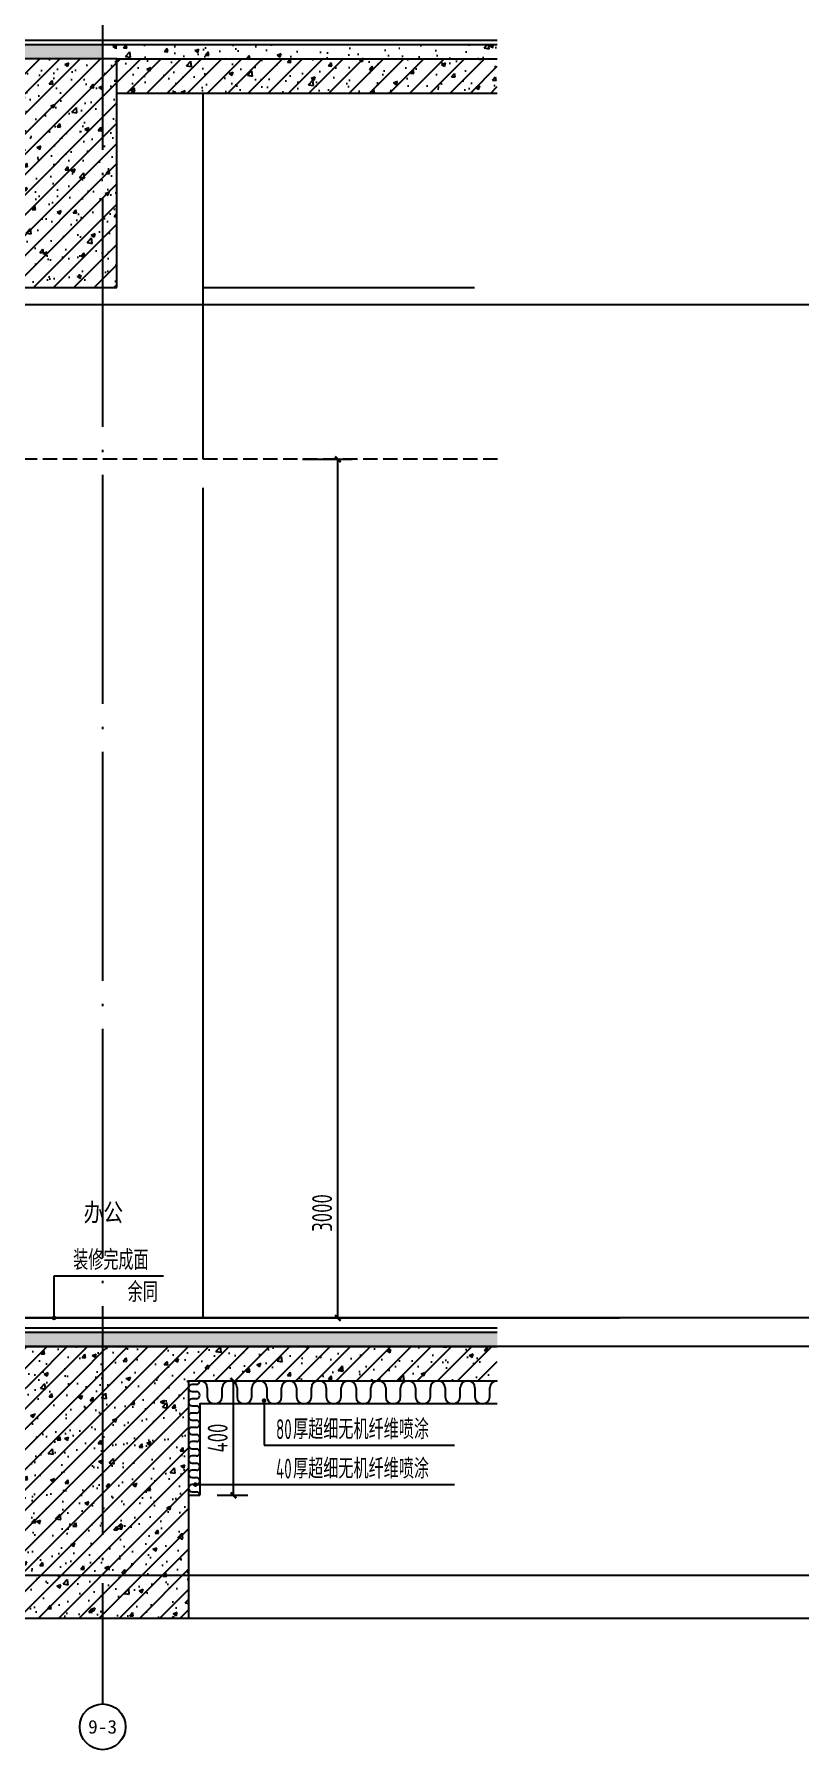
# Model space of a CAD drawing. Extents: x 198753 to 882193, y -399300 to 132460.
# Drawn here: x 387138 to 389814, y -1509 to 4485 of the extents above; entities that cross this region are included whole.
import ezdxf
from ezdxf.enums import TextEntityAlignment as Align

# ---------------------------------------------------------------- set-up
doc = ezdxf.new("R2010")
doc.units = 0
doc.header["$LTSCALE"] = 1000
doc.header["$MEASUREMENT"] = 0
doc.linetypes.add('DASH', pattern=[0.35, 0.25, -0.1])
doc.linetypes.add('DOTE', pattern=[2.42, 2, -0.2, 0.02, -0.2])
for name, color, linetype in [('01-标注_尺寸', 124, 'Continuous'), ('01-标注_符号', 200, 'Continuous'), ('01-标注_轴线坐标', 132, 'Continuous'), ('02-TEXT_标注', 130, 'Continuous'), ('02-TEXT_轴号', 7, 'Continuous'), ('05-填充_天正', 26, 'Continuous'), ('A-0-房间名称', 7, 'Continuous'), ('A-STR-面层', 191, 'Continuous'), ('A-SUR_保温', 222, 'Continuous'), ('A-SUR_面层', 191, 'Continuous'), ('A-TECH_结构', 21, 'Continuous'), ('A_AXIS-轴线', 36, 'DOTE'), ('A_STR-砼墙', 51, 'Continuous'), ('A_STR-砼柱', 51, 'Continuous'), ('AXIS_TEXT', 7, 'Continuous')]:
    doc.layers.add(name, color=color, linetype=linetype)
doc.layers.add('04-不打印_辅助线', color=165, linetype='Continuous', plot=False)
doc.styles.add('_TCH_AXIS', font='STXIHEI.TTF', dxfattribs={"width": 0.75})
doc.styles.add('_TCH_DIM', font='ROS1', dxfattribs={"width": 0.8, "bigfont": 'JD'})
doc.styles.add('_TCH_DIM_T3', font='ROS1', dxfattribs={"width": 0.8, "bigfont": 'JD'})
doc.styles.add('_TCH_SPACE', font='STXIHEI.TTF', dxfattribs={"width": 0.75, "height": 5})
doc.styles.add('COMPLEX', font='COMPLEX')
doc.dimstyles.new('_TCH_ARCH&&20', dxfattribs={"dimtxt": 70, "dimasz": 20, "dimexe": 50, "dimexo": 60, "dimgap": 20, "dimtad": 1, "dimdec": 0, "dimzin": 0, "dimdsep": 46, "dimtxsty": '_TCH_DIM_T3', "dimblk": 'ARCHTICK', "dimcen": 0.09, "dimclrt": 4, "dimazin": 2, "dimtfac": 1, "dimtdec": 0, "dimtix": 1, "dimtmove": 2, "dimatfit": 3, "dimfxl": 0, "dimtolj": 1, "dimtzin": 0, "dimarcsym": 0})
pattern_1 = [(45, (0, 0), (-35.355339, 35.355339), []), (50, (0, 0), (143.452037, -12.550427), [15, -165]), (355, (0, 0), (-27.750267, 150.438427), [12, -132]), (100.4514, (11.95, -1.05), (115.701876, 137.88791), [12.74804, -140.22842]), (46.1842, (0, 40), (213.44821, -33.1038), [22.5, -247.5]), (96.6356, (17.79, 37.24), (186.93254, 194.82357), [19.12206, -210.3426]), (351.1842, (0, 40), (186.93239, 194.82372), [18, -198]), (21, (20, 30), (119.38141, -80.523778), [15, -165]), (326, (20, 30), (48.663066, 145.03001), [12, -132]), (71.4514, (29.95, 23.29), (168.044526, 64.5061), [12.74804, -140.22842]), (37.5, (0, 0), (2.431971, 66.578771), [0, -130.4, 0, -134, 0, -132.5]), (7.5, (0, 0), (52.613907, 78.882342), [0, -76.4, 0, -127.4, 0, -50.5]), (327.5, (-44.6, 0), (106.764487, -4.510974), [0, -50, 0, -156, 0, -207]), (317.5, (-64.6, 0), (116.637234, 20.020996), [0, -65, 0, -103.6, 0, -147])]
pattern_2 = [(50, (0, 0), (143.452037, -12.550427), [15, -165]), (355, (0, 0), (-27.750267, 150.438427), [12, -132]), (100.4514, (11.95, -1.05), (115.701876, 137.88791), [12.74804, -140.22842]), (46.1842, (0, 40), (213.44821, -33.1038), [22.5, -247.5]), (96.6356, (17.79, 37.24), (186.93254, 194.82357), [19.12206, -210.3426]), (351.1842, (0, 40), (186.93239, 194.82372), [18, -198]), (21, (20, 30), (119.38141, -80.523778), [15, -165]), (326, (20, 30), (48.663066, 145.03001), [12, -132]), (71.4514, (29.95, 23.29), (168.044526, 64.5061), [12.74804, -140.22842]), (37.5, (0, 0), (2.431971, 66.578771), [0, -130.4, 0, -134, 0, -132.5]), (7.5, (0, 0), (52.613907, 78.882342), [0, -76.4, 0, -127.4, 0, -50.5]), (327.5, (-44.6, 0), (106.764487, -4.510974), [0, -50, 0, -156, 0, -207]), (317.5, (-64.6, 0), (116.637234, 20.020996), [0, -65, 0, -103.6, 0, -147])]

# ---------------------------------------------------------------- blocks, each defined once
blk = doc.blocks.new('dasgfs')
at = {"layer": '01-标注_符号'}
for p, q in [((0, 0), (0, 146.5)), ((0, 146.5), (382.7, 146.5))]:
    blk.add_line(p, q, dxfattribs=at)
at = {"layer": '01-标注_符号', "const_width": 8}
blk.add_lwpolyline([(0, -4, 1), (0, 4, 1)], format="xyb", close=True, dxfattribs=at)
at = {"layer": '02-TEXT_标注', "style": '_TCH_DIM', "width": 0.8}
for s, p in [('装修完成面', (66.9, 167.5)), ('余同', (257.5, 55.5))]:
    blk.add_text(s, height=69.46, dxfattribs=at).set_placement(p)
blk = doc.blocks.new('_ArchTick')
at = {"color": 0, "linetype": 'ByBlock', "const_width": 0.4}
blk.add_lwpolyline([(-0.5, -0.5), (0.5, 0.5)], dxfattribs=at)
blk = doc.blocks.new('*D1332')
at = {"layer": '01-标注_尺寸', "color": 0, "lineweight": -2, "transparency": 16777216}
for p, q in [((388075.4, 3000), (388249.2, 3000)), ((388199.2, 0), (388199.2, 3000)), ((388075.4, 0), (388249.2, 0))]:
    blk.add_line(p, q, dxfattribs=at)
at = {"layer": 'Defpoints', "color": 0, "transparency": 16777216}
for p in [(388015.4, 3000), (388199.2, 3000), (388015.4, 0)]:
    blk.add_point(p, dxfattribs=at)
at = {"layer": '01-标注_尺寸', "color": 0, "lineweight": -2, "transparency": 16777216, "xscale": 20, "yscale": 20, "zscale": 20}
for p, rotation in [((388199.2, 3000), 90), ((388199.2, 0), 270)]:
    blk.add_blockref('_ArchTick', p, dxfattribs=dict(at, rotation=rotation))
at = {"layer": '01-标注_尺寸', "color": 4, "transparency": 16777216, "insert": (388144.2, 366.5), "char_height": 70, "attachment_point": 5, "rotation": 90, "style": '_TCH_DIM_T3'}
blk.add_mtext('\\A1;3000', dxfattribs=at)
blk = doc.blocks.new('_AXISO')
blk.add_circle((0, 0), 0.5)
at = {"layer": 'AXIS_TEXT', "style": 'COMPLEX', "width": 1.041667}
blk.add_attdef('A', text='', height=0.56, dxfattribs=at).set_placement((-0.25, -0.28), (0.25, -0.28), align=Align.FIT)
blk = doc.blocks.new('$LinePat$保温层')
at = {"color": 0}
for p, q in [((24, -24), (24, -56)), ((72, -56), (72, -24))]:
    blk.add_line(p, q, dxfattribs=at)
for centre, start, end in [((96, -24), 90, 180), ((0, -24), 0, 90), ((48, -56), 180, 0)]:
    blk.add_arc(centre, 24, start, end, dxfattribs=at)
blk = doc.blocks.new('*D1333')
at = {"layer": '01-标注_尺寸', "color": 0, "lineweight": -2, "transparency": 16777216}
for p, q in [((387776.7, -220), (387884, -220)), ((387834, -620), (387834, -220)), ((387776.7, -620), (387884, -620))]:
    blk.add_line(p, q, dxfattribs=at)
at = {"layer": 'Defpoints', "color": 0, "transparency": 16777216}
for p in [(387716.7, -220), (387834, -220), (387716.7, -620)]:
    blk.add_point(p, dxfattribs=at)
at = {"layer": '01-标注_尺寸', "color": 0, "lineweight": -2, "transparency": 16777216, "xscale": 20, "yscale": 20, "zscale": 20}
for p, rotation in [((387834, -220), 90), ((387834, -620), 270)]:
    blk.add_blockref('_ArchTick', p, dxfattribs=dict(at, rotation=rotation))
at = {"layer": '01-标注_尺寸', "color": 4, "transparency": 16777216, "insert": (387779, -420), "char_height": 70, "attachment_point": 5, "rotation": 90, "style": '_TCH_DIM_T3'}
blk.add_mtext('\\A1;400', dxfattribs=at)

msp = doc.modelspace()

# ---------------------------------------------------------------- hatches: boundary and pattern name
at = {"layer": '05-填充_天正'}
h = msp.add_hatch(dxfattribs=at)
h.set_pattern_fill('混凝土', color=256, scale=20, style=0)
h.set_pattern_definition(pattern_2)
h.paths.add_polyline_path([(382676.7, 4400), (387376.7, 4400), (387376.7, 4450), (382676.7, 4450)])
h = msp.add_hatch(dxfattribs=at)
h.set_pattern_fill('混凝土', color=256, scale=20, style=0)
h.set_pattern_definition(pattern_2)
h.paths.add_polyline_path([(387376.7, 4450), (387376.7, 4400), (388756.7, 4400), (388756.7, 4450)])
h = msp.add_hatch(dxfattribs=at)
h.set_pattern_fill('钢筋混凝土', color=256, scale=20, style=0)
h.set_pattern_definition(pattern_1)
h.paths.add_polyline_path([(387026.7, 3600), (387426.7, 3600), (387426.7, 4400), (387026.7, 4400)])
h = msp.add_hatch(dxfattribs=at)
h.set_pattern_fill('钢筋混凝土', color=256, scale=20, style=0)
h.set_pattern_definition(pattern_1)
h.paths.add_polyline_path([(387426.7, 4400), (387426.7, 4280), (388756.7, 4280), (388756.7, 4400)])
h = msp.add_hatch(dxfattribs=at)
h.set_pattern_fill('混凝土', color=256, scale=20, style=0)
h.set_pattern_definition(pattern_2)
h.paths.add_polyline_path([(385076.7, -50), (385076.7, -100), (388756.7, -100), (388756.7, -50)])
h = msp.add_hatch(dxfattribs=at)
h.set_pattern_fill('钢筋混凝土', color=256, scale=20, style=0)
h.set_pattern_definition(pattern_1)
h.paths.add_polyline_path([(385076.7, -220), (387076.7, -220), (387376.7, -180), (387376.7, -100), (385076.7, -100)])
h = msp.add_hatch(dxfattribs=at)
h.set_pattern_fill('钢筋混凝土', color=256, scale=20, style=0)
h.set_pattern_definition(pattern_1)
h.paths.add_polyline_path([(387376.7, -180), (387676.7, -220), (388756.7, -220), (388756.7, -100), (387376.7, -100)])
h = msp.add_hatch(dxfattribs=at)
h.set_pattern_fill('钢筋混凝土', color=256, scale=20, style=0)
h.set_pattern_definition(pattern_1)
h.paths.add_polyline_path([(387376.7, -180), (387076.7, -220), (387076.7, -1050), (387676.7, -1050), (387676.7, -220)])

# ---------------------------------------------------------------- linework, layer by layer
at = {"layer": '01-标注_符号'}
for p, q in [((387941.3, -289.2), (387941.3, -444.9)), ((387941.3, -444.9), (388607.7, -444.9)), ((387701.1, -582.5), (387845.7, -582.5)), ((387845.7, -582.5), (388607.7, -582.5))]:
    msp.add_line(p, q, dxfattribs=at)
at = {"layer": '01-标注_符号', "const_width": 8}
for points in [[(387941.3, -285.2, 1), (387941.3, -293.2, 1)], [(387697.1, -582.5, 1), (387705.1, -582.5, 1)]]:
    msp.add_lwpolyline(points, format="xyb", close=True, dxfattribs=at)
at = {"layer": '01-标注_轴线坐标'}
msp.add_line((387376.7, -1148.8), (387376.7, -1348.8), dxfattribs=at)
at = {"layer": '04-不打印_辅助线', "color": 251}
for p, q in [((408384.2, 3540), (338573.5, 3540)), ((419311, 0), (338573.5, 0)), ((419311, -100), (338573.5, -100)), ((419311, -900), (338573.5, -900)), ((419311, -1050), (338573.5, -1050))]:
    msp.add_line(p, q, dxfattribs=at)
at = {"layer": 'A-STR-面层'}
for points in [[(382676.7, 4465), (388756.7, 4465)], [(385076.7, -35), (388756.7, -35)]]:
    msp.add_lwpolyline(points, dxfattribs=at)
at = {"layer": 'A-STR-面层', "linetype": 'DASH', "ltscale": 0.2}
msp.add_lwpolyline([(388757.9, 3000), (385354.7, 3000), (385354.7, 3540), (385154.7, 3540)], dxfattribs=at)
at = {"layer": 'A-STR-面层', "linetype": 'DASH', "ltscale": 0.5}
msp.add_lwpolyline([(385076.7, 0), (388756.7, 0)], dxfattribs=at)
at = {"layer": 'A-SUR_保温'}
msp.add_line((387676.7, -620), (387716.7, -620), dxfattribs=at)
msp.add_lwpolyline([(388756.7, -300), (387716.7, -300), (387716.7, -620)], dxfattribs=at)
at = {"layer": 'A-SUR_面层'}
for p, q in [((382676.7, 4450), (387376.7, 4450)), ((387376.7, 4450), (388756.7, 4450)), ((387426.7, 4400), (388756.7, 4400)), ((385076.7, -50), (388756.7, -50)), ((385076.7, -100), (388756.7, -100))]:
    msp.add_line(p, q, dxfattribs=at)
at = {"layer": 'A-TECH_结构'}
for points in [[(387726.7, 4280), (387726.7, 3000)], [(387726.7, 3600), (388676.7, 3600)], [(387726.7, 2900), (387726.7, 0)]]:
    msp.add_lwpolyline(points, dxfattribs=at)
at = {"layer": 'A_AXIS-轴线', "ltscale": 0.4}
for p, q in [((387376.7, 17465.5), (387376.7, -1148.8)), ((383539.3, 0), (388577.9, 0)), ((383731.3, 0), (389184.5, 0))]:
    msp.add_line(p, q, dxfattribs=at)
at = {"layer": 'A_STR-砼墙'}
for p, q in [((387426.7, 4400), (388756.7, 4400)), ((387426.7, 4280), (388756.7, 4280)), ((385076.7, -100), (387376.7, -100)), ((387376.7, -100), (388756.7, -100)), ((387676.7, -220), (387676.7, -1050)), ((387676.7, -220), (388756.7, -220))]:
    msp.add_line(p, q, dxfattribs=at)
at = {"layer": 'A_STR-砼柱'}
for p, q in [((387426.7, 4400), (387026.7, 4400)), ((387426.7, 3600), (387426.7, 4400)), ((387026.7, 3600), (387426.7, 3600))]:
    msp.add_line(p, q, dxfattribs=at)

# ---------------------------------------------------------------- block references
msp.add_blockref('dasgfs', (387206.8, 0))
at = {"layer": '01-标注_轴线坐标'}
ref = msp.add_blockref('_AXISO', (387376.7, -1428.8), dxfattribs=dict(at, xscale=160, yscale=160, zscale=160))
ref.add_attrib('A', '9-3', dxfattribs={"layer": '02-TEXT_轴号', "height": 47.36, "style": '_TCH_AXIS', "width": 1.482143}).set_placement((387325.9, -1452.5), (387427.4, -1452.5), align=Align.FIT)
at = {"layer": 'A-SUR_保温'}
for p, xscale, yscale, zscale, rotation in [((387716.7, -220), 0.5208333332248463, 0.4999999998742679, 0.4999999998742679, 270.0000000000834), ((387716.7, -220), 1.083333333113459, 0.9999999997485357, 0.9999999997485357, 359.999999999994), ((387820.7, -220), 1.083333333113459, 0.9999999997485357, 0.9999999997485357, 359.999999999994), ((387924.7, -220), 1.083333333113459, 0.9999999997485357, 0.9999999997485357, 359.999999999994), ((388028.7, -220), 1.083333333113459, 0.9999999997485357, 0.9999999997485357, 359.999999999994), ((388132.7, -220), 1.083333333113459, 0.9999999997485357, 0.9999999997485357, 359.999999999994), ((388236.7, -220), 1.083333333113459, 0.9999999997485357, 0.9999999997485357, 359.999999999994), ((388340.7, -220), 1.083333333113459, 0.9999999997485357, 0.9999999997485357, 359.999999999994), ((388444.7, -220), 1.083333333113459, 0.9999999997485357, 0.9999999997485357, 359.999999999994), ((388548.7, -220), 1.083333333113459, 0.9999999997485357, 0.9999999997485357, 359.999999999994), ((388652.7, -220), 1.083333333113459, 0.9999999997485357, 0.9999999997485357, 359.999999999994), ((387716.7, -270), 0.5208333332248463, 0.4999999998742679, 0.4999999998742679, 270.0000000000834), ((387716.7, -320), 0.5208333332248463, 0.4999999998742679, 0.4999999998742679, 270.0000000000834), ((387716.7, -370), 0.5208333332248463, 0.4999999998742679, 0.4999999998742679, 270.0000000000834), ((387716.7, -420), 0.5208333332248463, 0.4999999998742679, 0.4999999998742679, 270.0000000000834), ((387716.7, -470), 0.5208333332248463, 0.4999999998742679, 0.4999999998742679, 270.0000000000834), ((387716.7, -520), 0.5208333332248463, 0.4999999998742679, 0.4999999998742679, 270.0000000000834), ((387716.7, -570), 0.5208333332248463, 0.4999999998742679, 0.4999999998742679, 270.0000000000834)]:
    msp.add_blockref('$LinePat$保温层', p, dxfattribs=dict(at, xscale=xscale, yscale=yscale, zscale=zscale, rotation=rotation))

# ---------------------------------------------------------------- texts
at = {"layer": '02-TEXT_标注', "style": '_TCH_DIM'}
for s, height, width, p in [('80', 70, 0.64, (387983, -423.9)), ('厚超细无机纤维喷涂', 69.46, 0.8, (388042.7, -423.9)), ('40', 70, 0.64, (387983, -561.5)), ('厚超细无机纤维喷涂', 69.46, 0.8, (388042.7, -561.5))]:
    msp.add_text(s, height=height, dxfattribs=dict(at, width=width)).set_placement(p)
at = {"layer": 'A-0-房间名称', "style": '_TCH_SPACE', "width": 0.8}
msp.add_text('办公', height=63.25, dxfattribs=at).set_placement((387310.4, 337.1))

# ---------------------------------------------------------------- dimensions: what is measured, and where the dimension line sits
at = {"layer": '01-标注_尺寸'}
dim = msp.add_linear_dim(base=(388199.2, 3000), p1=(388015.4, 0), p2=(388015.4, 3000), angle=90, dimstyle='_TCH_ARCH&&20', dxfattribs=at)
dim.commit()
dim.dimension.update_dxf_attribs({"geometry": '*D1332', "text_midpoint": (388144.2, 366.5), "dimtype": 161})
dim = msp.add_aligned_dim(p1=(387716.7, -620), p2=(387716.7, -220), distance=-117.3, dimstyle='_TCH_ARCH&&20', dxfattribs=at)
dim.commit()
dim.dimension.update_dxf_attribs({"geometry": '*D1333', "text_midpoint": (387779, -420)})

doc.saveas('drawing.dxf')
